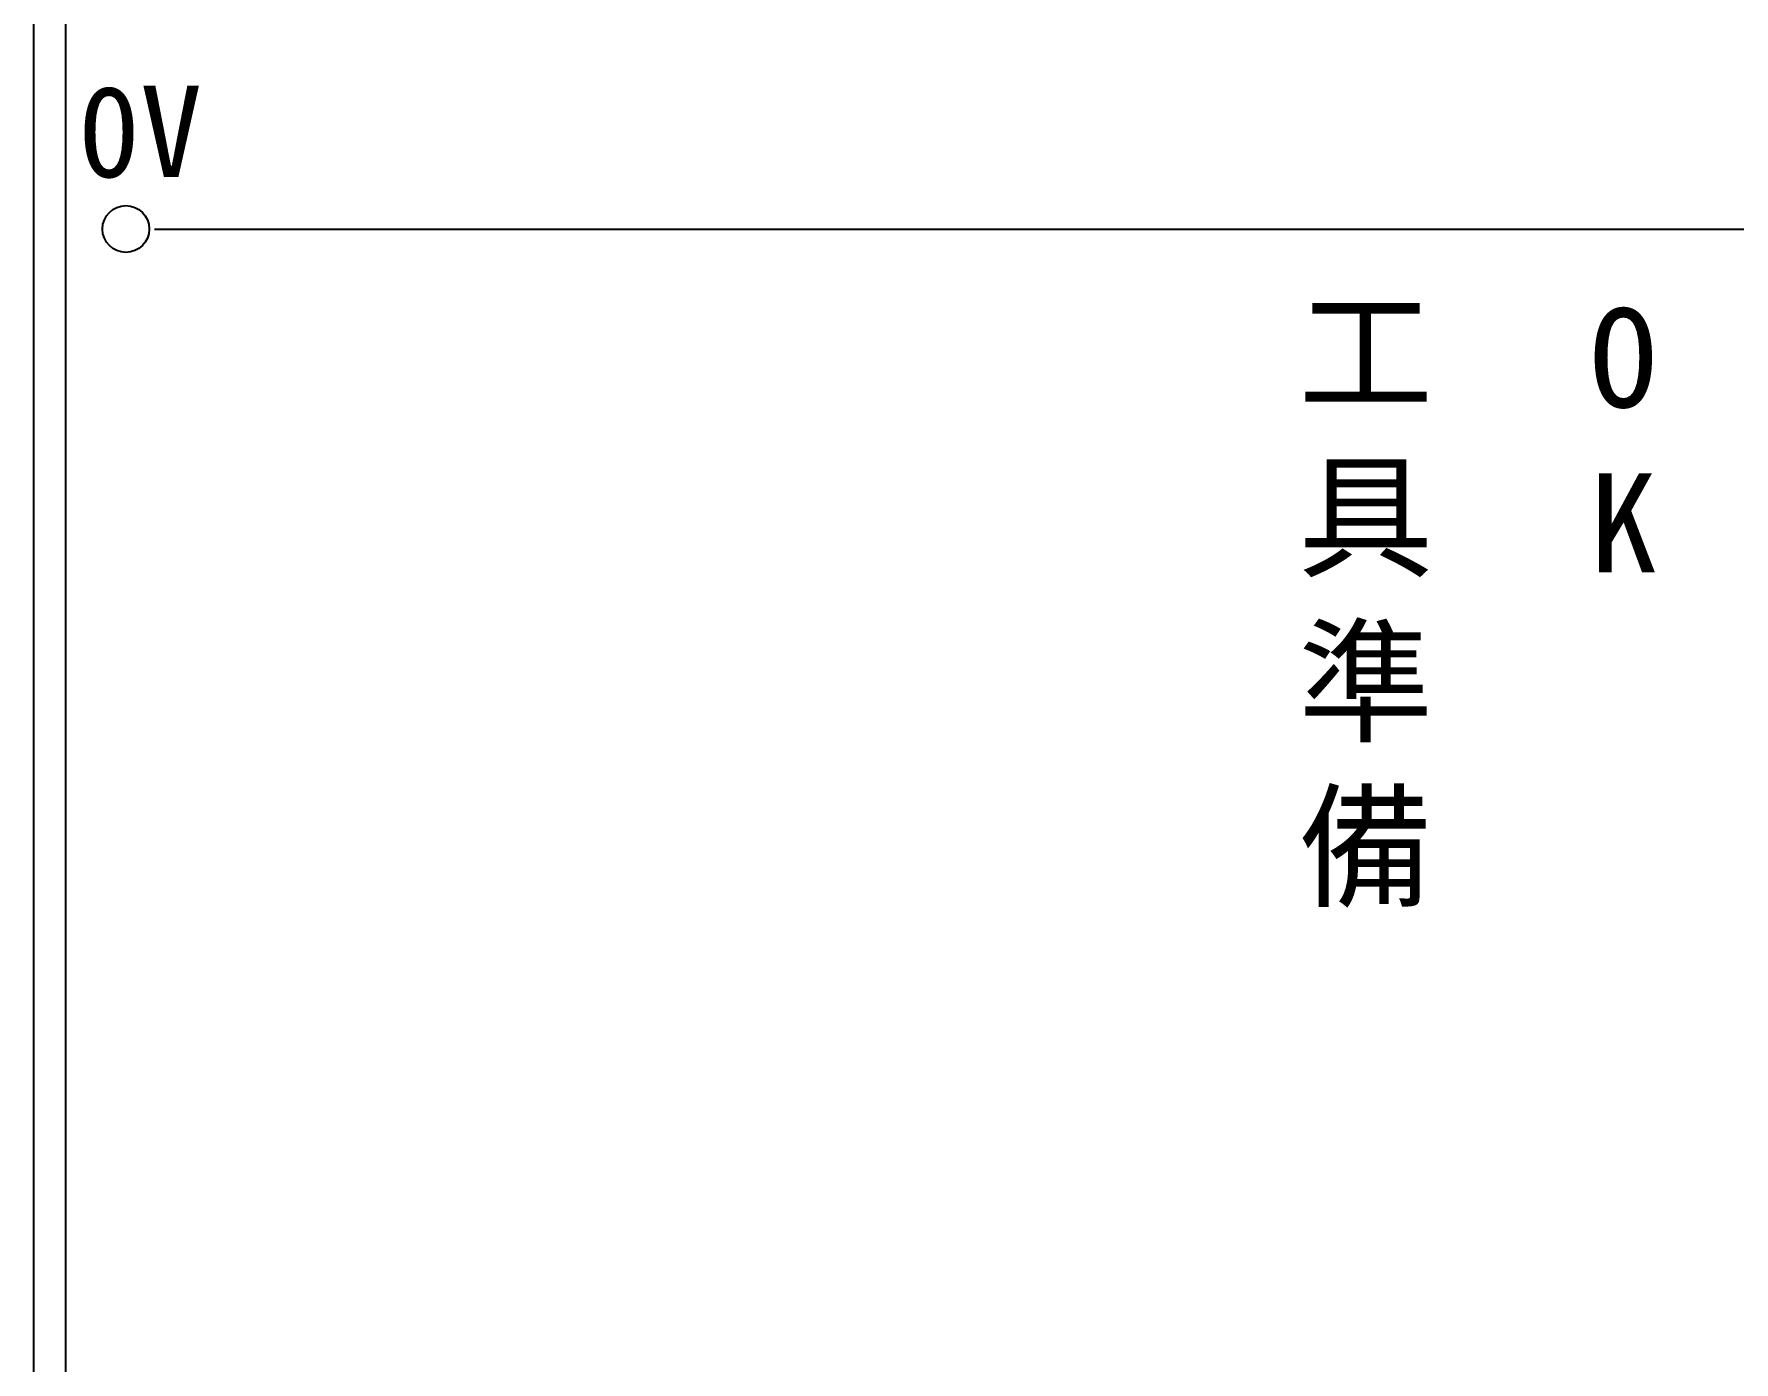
# Model space of a CAD drawing. Extents: x 926 to 1213, y -211 to -7.
# Drawn here: x 925.7 to 992.7, y -158.9 to -106.6 of the extents above; entities that cross this region are included whole.
import ezdxf

# ---------------------------------------------------------------- set-up
doc = ezdxf.new("R2010")
doc.units = 0
doc.layers.add('圖框層', color=7, linetype='CONTINUOUS')
doc.layers.add('標尺寸層', color=3, linetype='CONTINUOUS')
doc.styles.add('CNS', font='romanc.shx', dxfattribs={"bigfont": 'chineset.shx'})
doc.styles.add('STSL', font='kaiu.ttf')

msp = doc.modelspace()

# ---------------------------------------------------------------- linework, layer by layer
at = {"layer": '圖框層', "color": 7}
for p, q in [((925.742, -211.218), (925.742, -7.249)), ((926.992, -209.969), (926.992, -8.499))]:
    msp.add_line(p, q, dxfattribs=at)
at = {"layer": '標尺寸層', "color": 7}
msp.add_line((930.49, -114.261), (1208.361, -114.261), dxfattribs=at)
msp.add_circle((929.363, -114.261), 0.92, dxfattribs=at)

# ---------------------------------------------------------------- texts
at = {"layer": '圖框層', "color": 4, "style": 'STSL'}
msp.add_text('0V', height=3.6, dxfattribs=at).set_placement((927.474, -112.218))
at = {"layer": '標尺寸層', "color": 7, "char_height": 3.9, "width": 4.96081, "attachment_point": 5, "style": 'CNS'}
for s, insert in [('{\\fDFKai-SB|b0|i0|c136|p65;工具準備}', (978.226, -129.075)), ('{\\fDFKai-SB|b0|i0|c136|p65;O\\PK}', (988.381, -122.588))]:
    msp.add_mtext(s, dxfattribs=dict(at, insert=insert))

doc.saveas('drawing.dxf')
